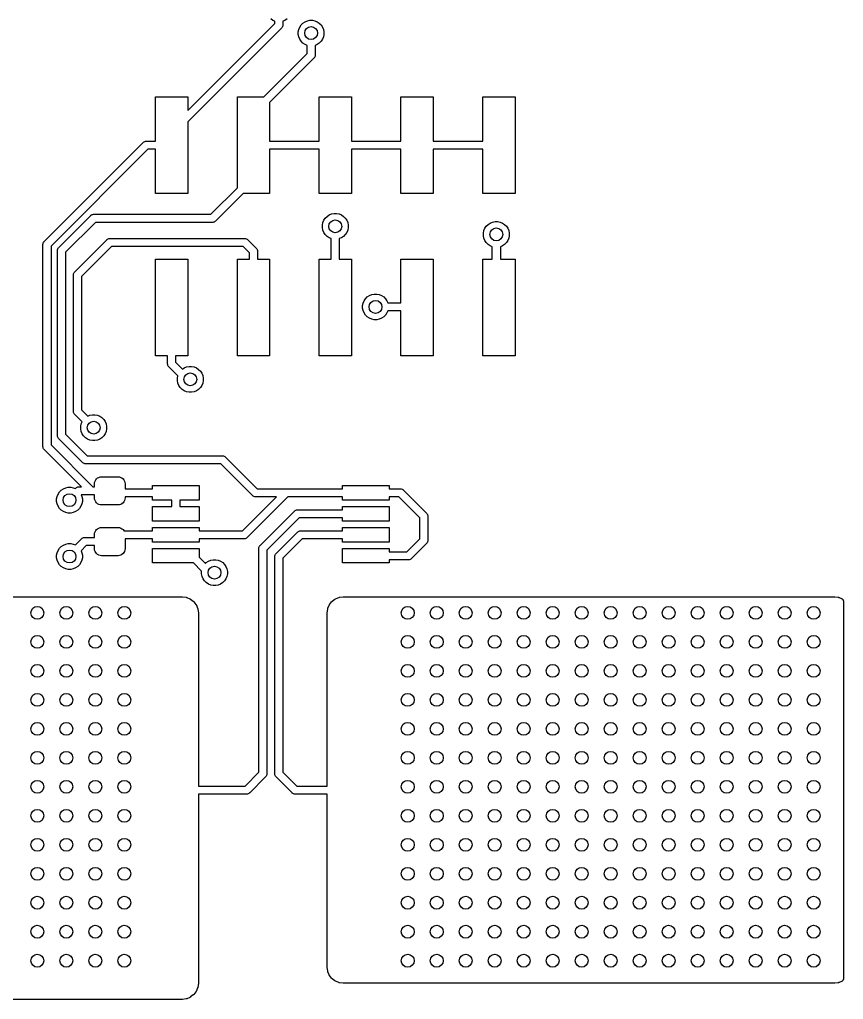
# Model space of a CAD drawing. Extents: x 57.2 to 140.8, y -181.8 to -103.2.
# Drawn here: x 115.2 to 140.78, y -154 to -123.58 of the extents above; entities that cross this region are included whole.
import ezdxf

# ---------------------------------------------------------------- set-up
doc = ezdxf.new("R2010")
doc.units = 0
doc.layers.add('BLACK', color=7, linetype='CONTINUOUS')

msp = doc.modelspace()

# ---------------------------------------------------------------- linework, layer by layer
at = {"layer": 'BLACK', "linetype": 'CONTINUOUS'}
for p, q in [((120.42, -126.403), (123.125, -123.698)), ((123.061, -123.604), (122.995, -123.561)), ((123.125, -123.631), (123.061, -123.604)), ((123.125, -123.698), (123.125, -123.631)), ((123.366, -123.798), (123.354, -123.82)), ((123.371, -123.781), (123.366, -123.798)), ((123.373, -123.775), (123.371, -123.781)), ((123.375, -123.756), (123.373, -123.775)), ((123.439, -123.604), (123.375, -123.631)), ((123.375, -123.631), (123.375, -123.744)), ((123.375, -123.744), (123.376, -123.75)), ((123.376, -123.75), (123.375, -123.756)), ((123.375, -123.756), (123.375, -123.756)), ((123.505, -123.561), (123.439, -123.604)), ((123.896, -123.811), (123.939, -123.745)), ((123.939, -123.745), (123.995, -123.689)), ((123.995, -123.689), (124.061, -123.646)), ((124.061, -123.646), (124.133, -123.615)), ((124.133, -123.615), (124.211, -123.6)), ((124.211, -123.6), (124.289, -123.6)), ((124.289, -123.6), (124.367, -123.615)), ((124.367, -123.615), (124.439, -123.646)), ((124.439, -123.646), (124.505, -123.689)), ((124.505, -123.689), (124.561, -123.745)), ((124.561, -123.745), (124.604, -123.811)), ((123.334, -123.843), (120.42, -126.757)), ((123.339, -123.839), (123.334, -123.843)), ((123.343, -123.834), (123.339, -123.839)), ((123.354, -123.82), (123.343, -123.834)), ((123.343, -123.834), (123.343, -123.834)), ((123.85, -123.961), (123.865, -123.883)), ((123.85, -124.039), (123.85, -123.961)), ((123.865, -124.117), (123.85, -124.039)), ((123.865, -123.883), (123.896, -123.811)), ((124.604, -123.811), (124.635, -123.883)), ((124.635, -123.883), (124.65, -123.961)), ((124.65, -124.039), (124.635, -124.117)), ((124.65, -123.961), (124.65, -124.039)), ((123.896, -124.189), (123.865, -124.117)), ((123.939, -124.255), (123.896, -124.189)), ((123.995, -124.311), (123.939, -124.255)), ((124.061, -124.354), (123.995, -124.311)), ((124.125, -124.381), (124.061, -124.354)), ((124.125, -124.638), (124.125, -124.381)), ((124.439, -124.354), (124.375, -124.381)), ((124.375, -124.381), (124.375, -124.684)), ((124.505, -124.311), (124.439, -124.354)), ((124.561, -124.255), (124.505, -124.311)), ((124.604, -124.189), (124.561, -124.255)), ((124.635, -124.117), (124.604, -124.189)), ((122.783, -125.98), (124.125, -124.638)), ((124.373, -124.715), (124.366, -124.738)), ((124.375, -124.696), (124.373, -124.715)), ((124.375, -124.684), (124.376, -124.69)), ((124.376, -124.69), (124.375, -124.696)), ((124.375, -124.696), (124.375, -124.696)), ((124.334, -124.783), (122.96, -126.157)), ((124.339, -124.779), (124.334, -124.783)), ((124.343, -124.774), (124.339, -124.779)), ((124.354, -124.76), (124.343, -124.774)), ((124.343, -124.774), (124.343, -124.774)), ((124.356, -124.756), (124.354, -124.76)), ((124.366, -124.738), (124.356, -124.756)), ((119.42, -127.355), (119.42, -125.98)), ((119.42, -125.98), (120.42, -125.98)), ((120.42, -125.98), (120.42, -126.403)), ((121.96, -128.803), (121.96, -125.98)), ((121.96, -125.98), (122.783, -125.98)), ((122.96, -126.157), (122.96, -127.355)), ((124.5, -127.355), (124.5, -125.98)), ((124.5, -125.98), (125.5, -125.98)), ((125.5, -125.98), (125.5, -127.355)), ((127.04, -127.355), (127.04, -125.98)), ((127.04, -125.98), (128.04, -125.98)), ((128.04, -125.98), (128.04, -127.355)), ((129.58, -127.355), (129.58, -125.98)), ((129.58, -125.98), (130.58, -125.98)), ((130.58, -125.98), (130.58, -128.98)), ((120.42, -126.757), (120.42, -128.98)), ((115.966, -130.471), (119.041, -127.396)), ((119.041, -127.396), (119.045, -127.391)), ((119.045, -127.391), (119.05, -127.387)), ((119.05, -127.387), (119.064, -127.376)), ((119.05, -127.387), (119.05, -127.387)), ((119.064, -127.376), (119.086, -127.364)), ((119.086, -127.364), (119.109, -127.357)), ((119.109, -127.357), (119.127, -127.355)), ((119.127, -127.355), (119.134, -127.354)), ((119.127, -127.355), (119.127, -127.355)), ((119.134, -127.354), (119.14, -127.355)), ((119.14, -127.355), (119.42, -127.355)), ((122.96, -127.355), (124.5, -127.355)), ((125.5, -127.355), (127.04, -127.355)), ((128.04, -127.355), (129.58, -127.355)), ((119.185, -127.605), (116.175, -130.615)), ((119.42, -127.605), (119.185, -127.605)), ((119.42, -128.98), (119.42, -127.605)), ((124.5, -127.605), (122.96, -127.605)), ((122.96, -127.605), (122.96, -128.98)), ((124.5, -128.98), (124.5, -127.605)), ((127.04, -127.605), (125.5, -127.605)), ((125.5, -127.605), (125.5, -128.98)), ((127.04, -128.98), (127.04, -127.605)), ((129.58, -127.605), (128.04, -127.605)), ((128.04, -127.605), (128.04, -128.98)), ((129.58, -128.98), (129.58, -127.605)), ((121.138, -129.625), (121.96, -128.803)), ((120.42, -128.98), (119.42, -128.98)), ((122.137, -128.98), (121.283, -129.834)), ((122.96, -128.98), (122.137, -128.98)), ((125.5, -128.98), (124.5, -128.98)), ((128.04, -128.98), (127.04, -128.98)), ((130.58, -128.98), (129.58, -128.98)), ((116.416, -130.657), (117.407, -129.666)), ((117.552, -129.875), (116.625, -130.802)), ((117.407, -129.666), (117.411, -129.661)), ((117.411, -129.661), (117.416, -129.657)), ((117.416, -129.657), (117.43, -129.646)), ((117.416, -129.657), (117.416, -129.657)), ((117.43, -129.646), (117.452, -129.634)), ((117.43, -129.646), (117.43, -129.646)), ((117.452, -129.634), (117.475, -129.627)), ((117.475, -129.627), (117.494, -129.625)), ((117.494, -129.625), (117.5, -129.624)), ((117.494, -129.625), (117.494, -129.625)), ((117.5, -129.624), (117.506, -129.625)), ((117.506, -129.625), (121.138, -129.625)), ((121.184, -129.875), (117.552, -129.875)), ((121.19, -129.876), (121.184, -129.875)), ((121.196, -129.875), (121.19, -129.876)), ((121.215, -129.873), (121.196, -129.875)), ((121.196, -129.875), (121.196, -129.875)), ((121.238, -129.866), (121.215, -129.873)), ((121.26, -129.854), (121.238, -129.866)), ((121.279, -129.839), (121.26, -129.854)), ((121.283, -129.834), (121.279, -129.839)), ((124.6, -129.961), (124.615, -129.883)), ((124.615, -129.883), (124.646, -129.811)), ((124.646, -129.811), (124.689, -129.745)), ((124.689, -129.745), (124.745, -129.689)), ((124.745, -129.689), (124.811, -129.646)), ((124.811, -129.646), (124.883, -129.615)), ((124.883, -129.615), (124.961, -129.6)), ((124.961, -129.6), (125.039, -129.6)), ((125.039, -129.6), (125.117, -129.615)), ((125.117, -129.615), (125.189, -129.646)), ((125.189, -129.646), (125.255, -129.689)), ((125.255, -129.689), (125.311, -129.745)), ((125.311, -129.745), (125.354, -129.811)), ((125.354, -129.811), (125.385, -129.883)), ((125.385, -129.883), (125.4, -129.961)), ((129.811, -129.896), (129.883, -129.865)), ((129.883, -129.865), (129.961, -129.85)), ((129.961, -129.85), (130.039, -129.85)), ((130.039, -129.85), (130.117, -129.865)), ((130.117, -129.865), (130.189, -129.896)), ((124.6, -130.039), (124.6, -129.961)), ((124.615, -130.117), (124.6, -130.039)), ((124.646, -130.189), (124.615, -130.117)), ((124.689, -130.255), (124.646, -130.189)), ((125.354, -130.189), (125.311, -130.255)), ((125.385, -130.117), (125.354, -130.189)), ((125.4, -130.039), (125.385, -130.117)), ((125.4, -129.961), (125.4, -130.039)), ((129.6, -130.211), (129.615, -130.133)), ((129.615, -130.133), (129.646, -130.061)), ((129.646, -130.061), (129.689, -129.995)), ((129.689, -129.995), (129.745, -129.939)), ((129.745, -129.939), (129.811, -129.896)), ((130.189, -129.896), (130.255, -129.939)), ((130.255, -129.939), (130.311, -129.995)), ((130.311, -129.995), (130.354, -130.061)), ((130.354, -130.061), (130.385, -130.133)), ((130.385, -130.133), (130.4, -130.211)), ((115.934, -130.516), (115.946, -130.494)), ((115.946, -130.494), (115.961, -130.475)), ((115.961, -130.475), (115.966, -130.471)), ((116.916, -131.407), (117.907, -130.416)), ((117.907, -130.416), (117.911, -130.411)), ((117.911, -130.411), (117.916, -130.407)), ((117.916, -130.407), (117.93, -130.396)), ((117.916, -130.407), (117.916, -130.407)), ((117.93, -130.396), (117.952, -130.384)), ((117.952, -130.384), (117.975, -130.377)), ((117.975, -130.377), (117.994, -130.375)), ((117.994, -130.375), (118, -130.374)), ((117.994, -130.375), (117.994, -130.375)), ((118, -130.374), (118.006, -130.375)), ((118.006, -130.375), (122.184, -130.375)), ((122.184, -130.375), (122.19, -130.374)), ((122.19, -130.374), (122.196, -130.375)), ((122.196, -130.375), (122.196, -130.375)), ((122.196, -130.375), (122.215, -130.377)), ((122.215, -130.377), (122.238, -130.384)), ((122.238, -130.384), (122.26, -130.396)), ((122.26, -130.396), (122.279, -130.411)), ((122.279, -130.411), (122.283, -130.416)), ((122.283, -130.416), (122.544, -130.677)), ((124.745, -130.311), (124.689, -130.255)), ((124.811, -130.354), (124.745, -130.311)), ((124.875, -130.381), (124.811, -130.354)), ((124.875, -131.02), (124.875, -130.381)), ((125.189, -130.354), (125.125, -130.381)), ((125.125, -130.381), (125.125, -131.02)), ((125.255, -130.311), (125.189, -130.354)), ((125.311, -130.255), (125.255, -130.311)), ((129.6, -130.289), (129.6, -130.211)), ((129.615, -130.367), (129.6, -130.289)), ((129.646, -130.439), (129.615, -130.367)), ((129.689, -130.505), (129.646, -130.439)), ((130.354, -130.439), (130.311, -130.505)), ((130.385, -130.367), (130.354, -130.439)), ((130.4, -130.289), (130.385, -130.367)), ((130.4, -130.211), (130.4, -130.289)), ((115.924, -130.564), (115.925, -130.557)), ((115.925, -130.57), (115.924, -130.564)), ((115.925, -130.557), (115.927, -130.539)), ((115.925, -130.557), (115.925, -130.557)), ((115.925, -136.831), (115.925, -130.57)), ((115.927, -130.539), (115.934, -130.516)), ((116.175, -130.615), (116.175, -136.786)), ((116.374, -130.75), (116.375, -130.744)), ((116.375, -130.756), (116.374, -130.75)), ((116.375, -130.744), (116.377, -130.725)), ((116.375, -130.744), (116.375, -130.744)), ((116.375, -136.494), (116.375, -130.756)), ((116.377, -130.725), (116.384, -130.702)), ((116.384, -130.702), (116.396, -130.68)), ((116.396, -130.68), (116.411, -130.661)), ((116.411, -130.661), (116.416, -130.657)), ((116.625, -130.802), (116.625, -136.448)), ((118.052, -130.625), (117.125, -131.552)), ((122.138, -130.625), (118.052, -130.625)), ((122.335, -130.822), (122.138, -130.625)), ((122.544, -130.677), (122.549, -130.681)), ((122.549, -130.681), (122.553, -130.686)), ((122.553, -130.686), (122.564, -130.7)), ((122.564, -130.7), (122.574, -130.717)), ((122.574, -130.717), (122.576, -130.722)), ((122.576, -130.722), (122.583, -130.745)), ((122.583, -130.745), (122.585, -130.764)), ((122.585, -130.764), (122.585, -130.764)), ((122.585, -130.764), (122.586, -130.77)), ((122.586, -130.77), (122.585, -130.776)), ((122.585, -130.776), (122.585, -131.02)), ((129.745, -130.561), (129.689, -130.505)), ((129.811, -130.604), (129.745, -130.561)), ((129.875, -130.631), (129.811, -130.604)), ((129.875, -131.02), (129.875, -130.631)), ((130.189, -130.604), (130.125, -130.631)), ((130.125, -130.631), (130.125, -131.02)), ((130.255, -130.561), (130.189, -130.604)), ((130.311, -130.505), (130.255, -130.561)), ((119.42, -134.02), (119.42, -131.02)), ((119.42, -131.02), (120.42, -131.02)), ((120.42, -131.02), (120.42, -134.02)), ((121.96, -134.02), (121.96, -131.02)), ((121.96, -131.02), (122.335, -131.02)), ((122.335, -131.02), (122.335, -130.822)), ((122.585, -131.02), (122.96, -131.02)), ((122.96, -131.02), (122.96, -134.02)), ((124.5, -134.02), (124.5, -131.02)), ((124.5, -131.02), (124.875, -131.02)), ((125.125, -131.02), (125.5, -131.02)), ((125.5, -131.02), (125.5, -134.02)), ((127.04, -132.375), (127.04, -131.02)), ((127.04, -131.02), (128.04, -131.02)), ((128.04, -131.02), (128.04, -134.02)), ((129.58, -134.02), (129.58, -131.02)), ((129.58, -131.02), (129.875, -131.02)), ((130.125, -131.02), (130.58, -131.02)), ((130.58, -131.02), (130.58, -134.02)), ((116.896, -131.43), (116.911, -131.411)), ((116.911, -131.411), (116.916, -131.407)), ((116.874, -131.5), (116.875, -131.494)), ((116.875, -131.506), (116.874, -131.5)), ((116.875, -131.494), (116.877, -131.475)), ((116.875, -131.494), (116.875, -131.494)), ((116.875, -135.744), (116.875, -131.506)), ((116.877, -131.475), (116.884, -131.452)), ((116.884, -131.452), (116.896, -131.43)), ((117.125, -131.552), (117.125, -135.698)), ((125.865, -132.383), (125.896, -132.311)), ((125.896, -132.311), (125.939, -132.245)), ((125.939, -132.245), (125.995, -132.189)), ((125.995, -132.189), (126.061, -132.146)), ((126.061, -132.146), (126.133, -132.115)), ((126.133, -132.115), (126.211, -132.1)), ((126.211, -132.1), (126.289, -132.1)), ((126.289, -132.1), (126.367, -132.115)), ((126.367, -132.115), (126.439, -132.146)), ((126.439, -132.146), (126.505, -132.189)), ((126.505, -132.189), (126.561, -132.245)), ((126.561, -132.245), (126.604, -132.311)), ((126.604, -132.311), (126.631, -132.375)), ((125.85, -132.461), (125.865, -132.383)), ((125.85, -132.539), (125.85, -132.461)), ((125.865, -132.617), (125.85, -132.539)), ((125.896, -132.689), (125.865, -132.617)), ((126.631, -132.625), (126.604, -132.689)), ((126.631, -132.375), (127.04, -132.375)), ((127.04, -132.625), (126.631, -132.625)), ((127.04, -134.02), (127.04, -132.625)), ((125.939, -132.755), (125.896, -132.689)), ((125.995, -132.811), (125.939, -132.755)), ((126.061, -132.854), (125.995, -132.811)), ((126.133, -132.885), (126.061, -132.854)), ((126.211, -132.9), (126.133, -132.885)), ((126.289, -132.9), (126.211, -132.9)), ((126.367, -132.885), (126.289, -132.9)), ((126.439, -132.854), (126.367, -132.885)), ((126.505, -132.811), (126.439, -132.854)), ((126.561, -132.755), (126.505, -132.811)), ((126.604, -132.689), (126.561, -132.755)), ((119.795, -134.02), (119.42, -134.02)), ((119.795, -134.264), (119.795, -134.02)), ((120.42, -134.02), (120.045, -134.02)), ((120.045, -134.02), (120.045, -134.218)), ((122.96, -134.02), (121.96, -134.02)), ((125.5, -134.02), (124.5, -134.02)), ((128.04, -134.02), (127.04, -134.02)), ((130.58, -134.02), (129.58, -134.02)), ((119.794, -134.27), (119.795, -134.264)), ((119.797, -134.295), (119.794, -134.27)), ((119.804, -134.318), (119.797, -134.295)), ((119.816, -134.34), (119.804, -134.318)), ((119.824, -134.35), (119.816, -134.34)), ((119.831, -134.359), (119.824, -134.35)), ((119.836, -134.363), (119.831, -134.359)), ((120.114, -134.641), (119.836, -134.363)), ((120.045, -134.218), (120.258, -134.431)), ((120.258, -134.431), (120.311, -134.396)), ((120.311, -134.396), (120.383, -134.365)), ((120.383, -134.365), (120.461, -134.35)), ((120.461, -134.35), (120.539, -134.35)), ((120.539, -134.35), (120.617, -134.365)), ((120.617, -134.365), (120.689, -134.396)), ((120.689, -134.396), (120.755, -134.439)), ((120.755, -134.439), (120.811, -134.495)), ((120.1, -134.711), (120.114, -134.641)), ((120.1, -134.789), (120.1, -134.711)), ((120.811, -134.495), (120.854, -134.561)), ((120.854, -134.561), (120.885, -134.633)), ((120.885, -134.633), (120.9, -134.711)), ((120.9, -134.711), (120.9, -134.789)), ((120.115, -134.867), (120.1, -134.789)), ((120.146, -134.939), (120.115, -134.867)), ((120.189, -135.005), (120.146, -134.939)), ((120.245, -135.061), (120.189, -135.005)), ((120.311, -135.104), (120.245, -135.061)), ((120.755, -135.061), (120.689, -135.104)), ((120.811, -135.005), (120.755, -135.061)), ((120.854, -134.939), (120.811, -135.005)), ((120.885, -134.867), (120.854, -134.939)), ((120.9, -134.789), (120.885, -134.867)), ((120.383, -135.135), (120.311, -135.104)), ((120.461, -135.15), (120.383, -135.135)), ((120.539, -135.15), (120.461, -135.15)), ((120.617, -135.135), (120.539, -135.15)), ((120.689, -135.104), (120.617, -135.135)), ((116.874, -135.75), (116.875, -135.744)), ((116.877, -135.775), (116.874, -135.75)), ((116.884, -135.798), (116.877, -135.775)), ((116.896, -135.82), (116.884, -135.798)), ((116.907, -135.834), (116.896, -135.82)), ((116.911, -135.839), (116.907, -135.834)), ((116.916, -135.843), (116.911, -135.839)), ((117.142, -136.069), (116.916, -135.843)), ((117.125, -135.698), (117.319, -135.892)), ((117.319, -135.892), (117.383, -135.865)), ((117.383, -135.865), (117.461, -135.85)), ((117.461, -135.85), (117.539, -135.85)), ((117.539, -135.85), (117.617, -135.865)), ((117.617, -135.865), (117.689, -135.896)), ((117.689, -135.896), (117.755, -135.939)), ((117.755, -135.939), (117.811, -135.995)), ((117.1, -136.211), (117.115, -136.133)), ((117.1, -136.289), (117.1, -136.211)), ((117.115, -136.133), (117.142, -136.069)), ((117.811, -135.995), (117.854, -136.061)), ((117.854, -136.061), (117.885, -136.133)), ((117.885, -136.133), (117.9, -136.211)), ((117.9, -136.211), (117.9, -136.289)), ((116.374, -136.5), (116.375, -136.494)), ((116.377, -136.525), (116.374, -136.5)), ((116.384, -136.548), (116.377, -136.525)), ((116.396, -136.57), (116.384, -136.548)), ((116.407, -136.584), (116.396, -136.57)), ((116.625, -136.448), (117.302, -137.125)), ((117.115, -136.367), (117.1, -136.289)), ((117.146, -136.439), (117.115, -136.367)), ((117.189, -136.505), (117.146, -136.439)), ((117.245, -136.561), (117.189, -136.505)), ((117.311, -136.604), (117.245, -136.561)), ((117.755, -136.561), (117.689, -136.604)), ((117.811, -136.505), (117.755, -136.561)), ((117.854, -136.439), (117.811, -136.505)), ((117.885, -136.367), (117.854, -136.439)), ((117.9, -136.289), (117.885, -136.367)), ((115.924, -136.837), (115.925, -136.831)), ((115.927, -136.862), (115.924, -136.837)), ((115.934, -136.886), (115.927, -136.862)), ((115.946, -136.907), (115.934, -136.886)), ((116.175, -136.786), (117.477, -138.088)), ((116.411, -136.589), (116.407, -136.584)), ((116.416, -136.593), (116.411, -136.589)), ((117.157, -137.334), (116.416, -136.593)), ((117.383, -136.635), (117.311, -136.604)), ((117.461, -136.65), (117.383, -136.635)), ((117.539, -136.65), (117.461, -136.65)), ((117.617, -136.635), (117.539, -136.65)), ((117.689, -136.604), (117.617, -136.635)), ((115.957, -136.922), (115.946, -136.907)), ((115.961, -136.926), (115.957, -136.922)), ((115.966, -136.93), (115.961, -136.926)), ((117.123, -138.088), (115.966, -136.93)), ((117.302, -137.125), (121.494, -137.125)), ((121.494, -137.125), (121.5, -137.124)), ((121.5, -137.124), (121.506, -137.125)), ((121.506, -137.125), (121.506, -137.125)), ((121.506, -137.125), (121.525, -137.127)), ((121.525, -137.127), (121.548, -137.134)), ((121.548, -137.134), (121.57, -137.146)), ((121.57, -137.146), (121.589, -137.161)), ((121.589, -137.161), (121.593, -137.166)), ((121.593, -137.166), (122.577, -138.15)), ((117.161, -137.339), (117.157, -137.334)), ((117.166, -137.343), (117.161, -137.339)), ((117.18, -137.354), (117.166, -137.343)), ((117.166, -137.343), (117.166, -137.343)), ((117.202, -137.366), (117.18, -137.354)), ((117.225, -137.373), (117.202, -137.366)), ((117.244, -137.375), (117.225, -137.373)), ((117.25, -137.376), (117.244, -137.375)), ((117.244, -137.375), (117.244, -137.375)), ((117.256, -137.375), (117.25, -137.376)), ((121.448, -137.375), (117.256, -137.375)), ((122.432, -138.359), (121.448, -137.375)), ((117.622, -137.812), (117.66, -137.792)), ((117.66, -137.792), (117.701, -137.779)), ((117.701, -137.779), (117.744, -137.775)), ((117.744, -137.775), (118.256, -137.775)), ((118.256, -137.775), (118.299, -137.779)), ((118.299, -137.779), (118.34, -137.792)), ((118.34, -137.792), (118.378, -137.812)), ((116.633, -138.115), (116.711, -138.1)), ((116.711, -138.1), (116.789, -138.1)), ((116.789, -138.1), (116.867, -138.115)), ((116.968, -138.108), (116.989, -138.096)), ((116.989, -138.096), (117.013, -138.089)), ((117.013, -138.089), (117.031, -138.088)), ((117.031, -138.088), (117.037, -138.087)), ((117.031, -138.088), (117.031, -138.088)), ((117.037, -138.087), (117.044, -138.088)), ((117.044, -138.088), (117.123, -138.088)), ((117.477, -138.088), (117.525, -138.088)), ((117.525, -137.994), (117.529, -137.951)), ((117.525, -138.088), (117.525, -137.994)), ((117.529, -137.951), (117.542, -137.91)), ((117.542, -137.91), (117.562, -137.872)), ((117.562, -137.872), (117.589, -137.839)), ((117.589, -137.839), (117.622, -137.812)), ((118.378, -137.812), (118.411, -137.839)), ((118.411, -137.839), (118.438, -137.872)), ((118.438, -137.872), (118.458, -137.91)), ((118.458, -137.91), (118.471, -137.951)), ((118.471, -137.951), (118.475, -137.994)), ((118.475, -137.994), (118.475, -138.15)), ((119.325, -138.15), (119.325, -138.05)), ((119.325, -138.05), (120.775, -138.05)), ((120.775, -138.05), (120.775, -138.5)), ((125.225, -138.15), (125.225, -138.05)), ((125.225, -138.05), (126.675, -138.05)), ((126.675, -138.05), (126.675, -138.15)), ((116.35, -138.461), (116.365, -138.383)), ((116.365, -138.383), (116.396, -138.311)), ((116.396, -138.311), (116.439, -138.245)), ((116.439, -138.245), (116.495, -138.189)), ((116.495, -138.189), (116.561, -138.146)), ((116.561, -138.146), (116.633, -138.115)), ((116.867, -138.115), (116.931, -138.142)), ((116.931, -138.142), (116.945, -138.128)), ((116.945, -138.128), (116.949, -138.124)), ((116.949, -138.124), (116.953, -138.12)), ((116.953, -138.12), (116.968, -138.108)), ((116.953, -138.12), (116.953, -138.12)), ((116.968, -138.108), (116.968, -138.108)), ((116.968, -138.108), (116.968, -138.108)), ((117.419, -138.338), (117.116, -138.338)), ((117.116, -138.338), (117.135, -138.383)), ((117.135, -138.383), (117.15, -138.461)), ((117.425, -138.338), (117.419, -138.338)), ((117.431, -138.338), (117.425, -138.338)), ((117.525, -138.338), (117.431, -138.338)), ((117.525, -138.431), (117.525, -138.338)), ((118.475, -138.15), (119.325, -138.15)), ((119.325, -138.4), (118.475, -138.4)), ((118.475, -138.4), (118.475, -138.431)), ((119.325, -138.5), (119.325, -138.4)), ((122.123, -139.45), (123.173, -138.4)), ((123.527, -138.4), (122.268, -139.659)), ((122.436, -138.364), (122.432, -138.359)), ((122.441, -138.368), (122.436, -138.364)), ((122.455, -138.379), (122.441, -138.368)), ((122.469, -138.387), (122.455, -138.379)), ((122.477, -138.391), (122.469, -138.387)), ((122.5, -138.398), (122.477, -138.391)), ((122.519, -138.4), (122.5, -138.398)), ((122.525, -138.401), (122.519, -138.4)), ((122.519, -138.4), (122.519, -138.4)), ((122.531, -138.4), (122.525, -138.401)), ((123.173, -138.4), (122.531, -138.4)), ((122.577, -138.15), (123.469, -138.15)), ((123.469, -138.15), (123.475, -138.149)), ((123.475, -138.149), (123.481, -138.15)), ((123.481, -138.15), (125.225, -138.15)), ((125.225, -138.4), (123.527, -138.4)), ((125.225, -138.5), (125.225, -138.4)), ((126.675, -138.15), (127.019, -138.15)), ((126.973, -138.4), (126.675, -138.4)), ((126.675, -138.4), (126.675, -138.5)), ((127.625, -139.052), (126.973, -138.4)), ((127.019, -138.15), (127.025, -138.149)), ((127.025, -138.149), (127.031, -138.15)), ((127.031, -138.15), (127.031, -138.15)), ((127.031, -138.15), (127.05, -138.152)), ((127.05, -138.152), (127.073, -138.159)), ((127.073, -138.159), (127.095, -138.171)), ((127.095, -138.171), (127.114, -138.186)), ((127.114, -138.186), (127.118, -138.191)), ((127.118, -138.191), (127.834, -138.907)), ((116.35, -138.539), (116.35, -138.461)), ((116.365, -138.617), (116.35, -138.539)), ((116.396, -138.689), (116.365, -138.617)), ((116.439, -138.755), (116.396, -138.689)), ((117.104, -138.689), (117.061, -138.755)), ((117.135, -138.617), (117.104, -138.689)), ((117.15, -138.539), (117.135, -138.617)), ((117.15, -138.461), (117.15, -138.539)), ((117.529, -138.474), (117.525, -138.431)), ((117.542, -138.515), (117.529, -138.474)), ((117.562, -138.553), (117.542, -138.515)), ((117.589, -138.586), (117.562, -138.553)), ((117.622, -138.613), (117.589, -138.586)), ((117.66, -138.633), (117.622, -138.613)), ((117.701, -138.646), (117.66, -138.633)), ((117.744, -138.65), (117.701, -138.646)), ((118.256, -138.65), (117.744, -138.65)), ((118.299, -138.646), (118.256, -138.65)), ((118.34, -138.633), (118.299, -138.646)), ((118.378, -138.613), (118.34, -138.633)), ((118.411, -138.586), (118.378, -138.613)), ((118.438, -138.553), (118.411, -138.586)), ((118.458, -138.515), (118.438, -138.553)), ((118.471, -138.474), (118.458, -138.515)), ((118.475, -138.431), (118.471, -138.474)), ((119.925, -138.5), (119.325, -138.5)), ((119.325, -139.15), (119.325, -138.7)), ((119.325, -138.7), (119.925, -138.7)), ((119.925, -138.7), (119.925, -138.5)), ((120.775, -138.5), (120.175, -138.5)), ((120.175, -138.5), (120.175, -138.7)), ((120.175, -138.7), (120.775, -138.7)), ((120.775, -138.7), (120.775, -139.15)), ((126.675, -138.5), (125.225, -138.5)), ((125.225, -138.8), (125.225, -138.7)), ((125.225, -138.7), (126.675, -138.7)), ((126.675, -138.7), (126.675, -139.15)), ((116.495, -138.811), (116.439, -138.755)), ((116.561, -138.854), (116.495, -138.811)), ((116.633, -138.885), (116.561, -138.854)), ((116.711, -138.9), (116.633, -138.885)), ((116.789, -138.9), (116.711, -138.9)), ((116.867, -138.885), (116.789, -138.9)), ((116.939, -138.854), (116.867, -138.885)), ((117.005, -138.811), (116.939, -138.854)), ((117.061, -138.755), (117.005, -138.811)), ((122.666, -139.907), (123.732, -138.841)), ((123.732, -138.841), (123.736, -138.836)), ((123.736, -138.836), (123.741, -138.832)), ((123.741, -138.832), (123.755, -138.821)), ((123.741, -138.832), (123.741, -138.832)), ((123.755, -138.821), (123.777, -138.809)), ((123.777, -138.809), (123.8, -138.802)), ((123.8, -138.802), (123.819, -138.8)), ((123.819, -138.8), (123.825, -138.799)), ((123.819, -138.8), (123.819, -138.8)), ((123.825, -138.799), (123.831, -138.8)), ((123.831, -138.8), (125.225, -138.8)), ((127.834, -138.907), (127.839, -138.911)), ((127.839, -138.911), (127.843, -138.916)), ((127.843, -138.916), (127.854, -138.93)), ((127.854, -138.93), (127.865, -138.95)), ((127.865, -138.95), (127.866, -138.952)), ((127.866, -138.952), (127.873, -138.975)), ((127.873, -138.975), (127.875, -138.994)), ((127.875, -138.994), (127.875, -138.994)), ((127.875, -138.994), (127.876, -139)), ((127.876, -139), (127.875, -139.006)), ((127.875, -139.006), (127.875, -139.744)), ((120.775, -139.15), (119.325, -139.15)), ((123.877, -139.05), (122.875, -140.052)), ((125.225, -139.05), (123.877, -139.05)), ((125.225, -139.15), (125.225, -139.05)), ((126.675, -139.15), (125.225, -139.15)), ((127.625, -139.698), (127.625, -139.052)), ((117.525, -139.569), (117.529, -139.526)), ((117.525, -139.662), (117.525, -139.569)), ((117.529, -139.526), (117.542, -139.485)), ((117.542, -139.485), (117.562, -139.447)), ((117.562, -139.447), (117.589, -139.414)), ((117.589, -139.414), (117.622, -139.387)), ((117.622, -139.387), (117.66, -139.367)), ((117.66, -139.367), (117.701, -139.354)), ((117.701, -139.354), (117.744, -139.35)), ((117.744, -139.35), (118.256, -139.35)), ((118.256, -139.35), (118.299, -139.354)), ((118.299, -139.354), (118.34, -139.367)), ((118.34, -139.367), (118.378, -139.387)), ((118.378, -139.387), (118.411, -139.414)), ((118.411, -139.414), (118.438, -139.447)), ((118.438, -139.447), (118.44, -139.45)), ((118.44, -139.45), (119.325, -139.45)), ((119.325, -139.45), (119.325, -139.35)), ((119.325, -139.35), (120.775, -139.35)), ((120.775, -139.35), (120.775, -139.45)), ((120.775, -139.45), (122.123, -139.45)), ((123.166, -140.157), (123.832, -139.491)), ((123.832, -139.491), (123.836, -139.486)), ((123.836, -139.486), (123.841, -139.482)), ((123.841, -139.482), (123.855, -139.471)), ((123.841, -139.482), (123.841, -139.482)), ((123.855, -139.471), (123.877, -139.459)), ((123.877, -139.459), (123.9, -139.452)), ((123.9, -139.452), (123.919, -139.45)), ((123.919, -139.45), (123.925, -139.449)), ((123.919, -139.45), (123.919, -139.45)), ((123.925, -139.449), (123.931, -139.45)), ((123.931, -139.45), (125.225, -139.45)), ((125.225, -139.45), (125.225, -139.35)), ((125.225, -139.35), (126.675, -139.35)), ((126.675, -139.35), (126.675, -139.8)), ((116.495, -139.939), (116.561, -139.896)), ((116.561, -139.896), (116.633, -139.865)), ((116.633, -139.865), (116.711, -139.85)), ((116.711, -139.85), (116.789, -139.85)), ((116.789, -139.85), (116.867, -139.865)), ((116.867, -139.865), (116.931, -139.892)), ((116.931, -139.892), (117.12, -139.703)), ((117.264, -139.912), (117.108, -140.069)), ((117.12, -139.703), (117.124, -139.699)), ((117.124, -139.699), (117.133, -139.691)), ((117.133, -139.691), (117.143, -139.683)), ((117.143, -139.683), (117.164, -139.671)), ((117.164, -139.671), (117.188, -139.664)), ((117.188, -139.664), (117.206, -139.662)), ((117.206, -139.662), (117.206, -139.662)), ((117.206, -139.662), (117.212, -139.662)), ((117.212, -139.662), (117.219, -139.662)), ((117.219, -139.662), (117.525, -139.662)), ((117.525, -139.912), (117.264, -139.912)), ((117.525, -140.006), (117.525, -139.912)), ((119.325, -139.7), (118.475, -139.7)), ((118.475, -139.7), (118.475, -140.006)), ((119.325, -139.8), (119.325, -139.7)), ((120.775, -139.8), (119.325, -139.8)), ((122.169, -139.7), (120.775, -139.7)), ((120.775, -139.7), (120.775, -139.8)), ((122.175, -139.701), (122.169, -139.7)), ((122.181, -139.7), (122.175, -139.701)), ((122.2, -139.698), (122.181, -139.7)), ((122.181, -139.7), (122.181, -139.7)), ((122.223, -139.691), (122.2, -139.698)), ((122.245, -139.679), (122.223, -139.691)), ((122.264, -139.664), (122.245, -139.679)), ((122.268, -139.659), (122.264, -139.664)), ((122.646, -139.93), (122.657, -139.916)), ((122.657, -139.916), (122.661, -139.911)), ((122.657, -139.916), (122.657, -139.916)), ((122.661, -139.911), (122.666, -139.907)), ((123.977, -139.7), (123.375, -140.302)), ((125.225, -139.7), (123.977, -139.7)), ((125.225, -139.8), (125.225, -139.7)), ((126.675, -139.8), (125.225, -139.8)), ((127.223, -140.1), (127.625, -139.698)), ((127.834, -139.843), (127.368, -140.309)), ((127.839, -139.839), (127.834, -139.843)), ((127.843, -139.834), (127.839, -139.839)), ((127.854, -139.82), (127.843, -139.834)), ((127.843, -139.834), (127.843, -139.834)), ((127.866, -139.798), (127.854, -139.82)), ((127.854, -139.82), (127.854, -139.82)), ((127.873, -139.775), (127.866, -139.798)), ((127.875, -139.756), (127.873, -139.775)), ((127.875, -139.744), (127.876, -139.75)), ((127.876, -139.75), (127.875, -139.756)), ((127.875, -139.756), (127.875, -139.756)), ((116.35, -140.211), (116.365, -140.133)), ((116.35, -140.289), (116.35, -140.211)), ((116.365, -140.133), (116.396, -140.061)), ((116.396, -140.061), (116.439, -139.995)), ((116.439, -139.995), (116.495, -139.939)), ((117.108, -140.069), (117.135, -140.133)), ((117.135, -140.133), (117.15, -140.211)), ((117.15, -140.211), (117.15, -140.289)), ((117.529, -140.049), (117.525, -140.006)), ((117.542, -140.09), (117.529, -140.049)), ((117.562, -140.128), (117.542, -140.09)), ((117.589, -140.161), (117.562, -140.128)), ((117.622, -140.188), (117.589, -140.161)), ((117.66, -140.208), (117.622, -140.188)), ((117.701, -140.221), (117.66, -140.208)), ((117.744, -140.225), (117.701, -140.221)), ((118.256, -140.225), (117.744, -140.225)), ((118.299, -140.221), (118.256, -140.225)), ((118.34, -140.208), (118.299, -140.221)), ((118.378, -140.188), (118.34, -140.208)), ((118.411, -140.161), (118.378, -140.188)), ((118.438, -140.128), (118.411, -140.161)), ((118.458, -140.09), (118.438, -140.128)), ((118.471, -140.049), (118.458, -140.09)), ((118.475, -140.006), (118.471, -140.049)), ((119.325, -140.45), (119.325, -140)), ((119.325, -140), (120.775, -140)), ((120.775, -140), (120.775, -140.273)), ((122.624, -140), (122.627, -139.975)), ((122.625, -140.006), (122.624, -140)), ((122.625, -146.948), (122.625, -140.006)), ((122.627, -139.975), (122.634, -139.952)), ((122.634, -139.952), (122.646, -139.93)), ((122.875, -140.052), (122.875, -146.994)), ((123.124, -140.25), (123.127, -140.225)), ((123.127, -140.225), (123.134, -140.202)), ((123.134, -140.202), (123.146, -140.18)), ((123.146, -140.18), (123.157, -140.166)), ((123.157, -140.166), (123.161, -140.161)), ((123.157, -140.166), (123.157, -140.166)), ((123.161, -140.161), (123.166, -140.157)), ((125.225, -140.45), (125.225, -140)), ((125.225, -140), (126.675, -140)), ((126.675, -140), (126.675, -140.1)), ((126.675, -140.1), (127.223, -140.1)), ((116.365, -140.367), (116.35, -140.289)), ((116.396, -140.439), (116.365, -140.367)), ((116.439, -140.505), (116.396, -140.439)), ((116.495, -140.561), (116.439, -140.505)), ((117.061, -140.505), (117.005, -140.561)), ((117.104, -140.439), (117.061, -140.505)), ((117.135, -140.367), (117.104, -140.439)), ((117.15, -140.289), (117.135, -140.367)), ((120.598, -140.45), (119.325, -140.45)), ((120.851, -140.703), (120.598, -140.45)), ((120.775, -140.273), (120.968, -140.466)), ((120.968, -140.466), (120.995, -140.439)), ((120.995, -140.439), (121.061, -140.396)), ((121.061, -140.396), (121.133, -140.365)), ((121.133, -140.365), (121.211, -140.35)), ((121.211, -140.35), (121.289, -140.35)), ((121.289, -140.35), (121.367, -140.365)), ((121.367, -140.365), (121.439, -140.396)), ((121.439, -140.396), (121.505, -140.439)), ((121.505, -140.439), (121.561, -140.495)), ((121.561, -140.495), (121.604, -140.561)), ((123.125, -140.256), (123.124, -140.25)), ((123.125, -146.994), (123.125, -140.256)), ((123.375, -140.302), (123.375, -146.948)), ((126.675, -140.45), (125.225, -140.45)), ((127.269, -140.35), (126.675, -140.35)), ((126.675, -140.35), (126.675, -140.45)), ((127.275, -140.351), (127.269, -140.35)), ((127.281, -140.35), (127.275, -140.351)), ((127.3, -140.348), (127.281, -140.35)), ((127.281, -140.35), (127.281, -140.35)), ((127.323, -140.341), (127.3, -140.348)), ((127.345, -140.329), (127.323, -140.341)), ((127.364, -140.314), (127.345, -140.329)), ((127.368, -140.309), (127.364, -140.314)), ((116.561, -140.604), (116.495, -140.561)), ((116.633, -140.635), (116.561, -140.604)), ((116.711, -140.65), (116.633, -140.635)), ((116.789, -140.65), (116.711, -140.65)), ((116.867, -140.635), (116.789, -140.65)), ((116.939, -140.604), (116.867, -140.635)), ((117.005, -140.561), (116.939, -140.604)), ((120.85, -140.711), (120.851, -140.703)), ((120.85, -140.789), (120.85, -140.711)), ((120.865, -140.867), (120.85, -140.789)), ((121.604, -140.561), (121.635, -140.633)), ((121.635, -140.633), (121.65, -140.711)), ((121.65, -140.789), (121.635, -140.867)), ((121.65, -140.711), (121.65, -140.789)), ((120.896, -140.939), (120.865, -140.867)), ((120.939, -141.005), (120.896, -140.939)), ((120.995, -141.061), (120.939, -141.005)), ((121.061, -141.104), (120.995, -141.061)), ((121.133, -141.135), (121.061, -141.104)), ((121.211, -141.15), (121.133, -141.135)), ((121.367, -141.135), (121.289, -141.15)), ((121.439, -141.104), (121.367, -141.135)), ((121.505, -141.061), (121.439, -141.104)), ((121.561, -141.005), (121.505, -141.061)), ((121.604, -140.939), (121.561, -141.005)), ((121.635, -140.867), (121.604, -140.939)), ((121.289, -141.15), (121.211, -141.15)), ((111.495, -141.5), (120.243, -141.5)), ((120.243, -141.5), (120.245, -141.5)), ((120.245, -141.5), (120.251, -141.501)), ((120.251, -141.501), (120.256, -141.501)), ((120.256, -141.501), (120.366, -141.515)), ((120.366, -141.515), (120.368, -141.516)), ((120.368, -141.516), (120.37, -141.516)), ((120.37, -141.516), (120.373, -141.516)), ((120.373, -141.516), (120.38, -141.518)), ((120.38, -141.518), (120.387, -141.52)), ((120.387, -141.52), (120.389, -141.521)), ((120.389, -141.521), (120.392, -141.522)), ((120.392, -141.522), (120.488, -141.562)), ((120.488, -141.562), (120.489, -141.562)), ((120.489, -141.562), (120.491, -141.564)), ((120.491, -141.564), (120.494, -141.565)), ((120.494, -141.565), (120.5, -141.568)), ((120.5, -141.568), (120.506, -141.572)), ((120.506, -141.572), (120.508, -141.574)), ((120.508, -141.574), (120.51, -141.575)), ((120.51, -141.575), (120.593, -141.638)), ((120.593, -141.638), (120.594, -141.639)), ((120.594, -141.639), (120.596, -141.641)), ((120.596, -141.641), (120.598, -141.643)), ((120.598, -141.643), (120.603, -141.648)), ((120.603, -141.648), (120.608, -141.653)), ((120.608, -141.653), (120.61, -141.655)), ((120.61, -141.655), (120.612, -141.657)), ((120.612, -141.657), (120.675, -141.74)), ((120.675, -141.74), (120.676, -141.741)), ((120.676, -141.741), (120.677, -141.743)), ((120.677, -141.743), (120.679, -141.745)), ((120.679, -141.745), (120.682, -141.751)), ((120.682, -141.751), (120.686, -141.757)), ((124.815, -141.756), (124.818, -141.75)), ((124.818, -141.75), (124.822, -141.744)), ((124.822, -141.744), (124.824, -141.742)), ((124.824, -141.742), (124.825, -141.74)), ((124.825, -141.74), (124.888, -141.657)), ((124.888, -141.657), (124.889, -141.656)), ((124.889, -141.656), (124.891, -141.654)), ((124.891, -141.654), (124.893, -141.652)), ((124.893, -141.652), (124.898, -141.647)), ((124.898, -141.647), (124.903, -141.642)), ((124.903, -141.642), (124.905, -141.64)), ((124.905, -141.64), (124.907, -141.638)), ((124.907, -141.638), (124.99, -141.575)), ((124.99, -141.575), (124.991, -141.574)), ((124.991, -141.574), (124.993, -141.573)), ((124.993, -141.573), (124.995, -141.571)), ((124.995, -141.571), (125.001, -141.568)), ((125.001, -141.568), (125.007, -141.564)), ((125.007, -141.564), (125.01, -141.563)), ((125.01, -141.563), (125.012, -141.562)), ((125.012, -141.562), (125.108, -141.522)), ((125.108, -141.522), (125.11, -141.522)), ((125.11, -141.522), (125.112, -141.521)), ((125.112, -141.521), (125.115, -141.52)), ((125.115, -141.52), (125.122, -141.518)), ((125.122, -141.518), (125.128, -141.516)), ((125.128, -141.516), (125.131, -141.516)), ((125.131, -141.516), (125.134, -141.515)), ((125.134, -141.515), (125.244, -141.501)), ((125.244, -141.501), (125.245, -141.501)), ((125.245, -141.501), (125.251, -141.501)), ((125.251, -141.501), (125.257, -141.5)), ((125.257, -141.5), (140.493, -141.5)), ((140.493, -141.5), (140.495, -141.5)), ((140.495, -141.5), (140.501, -141.501)), ((140.501, -141.501), (140.506, -141.501)), ((140.506, -141.501), (140.616, -141.515)), ((140.616, -141.515), (140.618, -141.516)), ((140.618, -141.516), (140.62, -141.516)), ((140.62, -141.516), (140.623, -141.516)), ((140.623, -141.516), (140.63, -141.518)), ((140.63, -141.518), (140.637, -141.52)), ((140.637, -141.52), (140.639, -141.521)), ((140.639, -141.521), (140.642, -141.522)), ((140.642, -141.522), (140.713, -141.552)), ((140.713, -141.552), (140.714, -141.552)), ((140.714, -141.552), (140.714, -141.552)), ((140.714, -141.552), (140.714, -141.552)), ((140.714, -141.552), (140.715, -141.552)), ((140.715, -141.552), (140.723, -141.557)), ((140.723, -141.557), (140.731, -141.561)), ((140.731, -141.561), (140.731, -141.562)), ((140.731, -141.562), (140.732, -141.562)), ((140.732, -141.562), (140.739, -141.568)), ((140.739, -141.568), (140.746, -141.574)), ((140.746, -141.574), (140.746, -141.574)), ((140.746, -141.574), (140.747, -141.574)), ((140.747, -141.574), (140.752, -141.582)), ((140.752, -141.582), (140.758, -141.589)), ((140.758, -141.589), (140.758, -141.589)), ((140.758, -141.589), (140.759, -141.59)), ((140.759, -141.59), (140.763, -141.598)), ((140.763, -141.598), (140.767, -141.606)), ((140.767, -141.606), (140.768, -141.606)), ((140.768, -141.606), (140.768, -141.607)), ((140.768, -141.607), (140.77, -141.616)), ((140.77, -141.616), (140.773, -141.625)), ((140.773, -141.625), (140.773, -141.625)), ((140.773, -141.625), (140.773, -141.626)), ((140.773, -141.626), (140.774, -141.635)), ((140.774, -141.635), (140.775, -141.644)), ((140.775, -141.644), (140.775, -152.016)), ((120.686, -141.757), (120.687, -141.76)), ((120.687, -141.76), (120.688, -141.762)), ((120.688, -141.762), (120.728, -141.858)), ((120.728, -141.858), (120.728, -141.86)), ((120.728, -141.86), (120.729, -141.862)), ((120.729, -141.862), (120.73, -141.865)), ((120.73, -141.865), (120.732, -141.872)), ((120.732, -141.872), (120.734, -141.878)), ((120.734, -141.878), (120.734, -141.881)), ((120.734, -141.881), (120.735, -141.884)), ((120.735, -141.884), (120.749, -141.994)), ((120.749, -141.994), (120.749, -141.995)), ((120.749, -141.995), (120.749, -142.001)), ((120.749, -142.001), (120.75, -142.007)), ((120.75, -142.007), (120.75, -147.375)), ((124.75, -142.005), (124.751, -141.999)), ((124.75, -142.007), (124.75, -142.005)), ((124.75, -147.375), (124.75, -142.007)), ((124.751, -141.994), (124.765, -141.884)), ((124.751, -141.999), (124.751, -141.994)), ((124.765, -141.884), (124.766, -141.882)), ((124.766, -141.877), (124.768, -141.87)), ((124.766, -141.88), (124.766, -141.877)), ((124.766, -141.882), (124.766, -141.88)), ((124.768, -141.87), (124.77, -141.863)), ((124.77, -141.863), (124.771, -141.861)), ((124.771, -141.861), (124.772, -141.858)), ((124.772, -141.858), (124.812, -141.762)), ((124.812, -141.761), (124.814, -141.759)), ((124.812, -141.762), (124.812, -141.761)), ((124.814, -141.759), (124.815, -141.756)), ((122.198, -147.375), (122.625, -146.948)), ((122.834, -147.093), (122.343, -147.584)), ((122.839, -147.089), (122.834, -147.093)), ((122.845, -147.082), (122.839, -147.089)), ((122.854, -147.07), (122.845, -147.082)), ((122.866, -147.048), (122.854, -147.07)), ((122.873, -147.025), (122.866, -147.048)), ((122.866, -147.048), (122.866, -147.048)), ((122.875, -147.006), (122.873, -147.025)), ((122.875, -146.994), (122.876, -147)), ((122.876, -147), (122.875, -147.006)), ((122.875, -147.006), (122.875, -147.006)), ((123.124, -147), (123.125, -146.994)), ((123.125, -147.006), (123.124, -147)), ((123.127, -147.025), (123.125, -147.006)), ((123.125, -147.006), (123.125, -147.006)), ((123.134, -147.048), (123.127, -147.025)), ((123.146, -147.07), (123.134, -147.048)), ((123.161, -147.089), (123.146, -147.07)), ((123.166, -147.093), (123.161, -147.089)), ((123.657, -147.584), (123.166, -147.093)), ((123.375, -146.948), (123.802, -147.375)), ((120.75, -147.375), (122.198, -147.375)), ((123.802, -147.375), (124.75, -147.375)), ((122.244, -147.625), (120.75, -147.625)), ((120.75, -147.625), (120.75, -153.493)), ((122.25, -147.626), (122.244, -147.625)), ((122.256, -147.625), (122.25, -147.626)), ((122.275, -147.623), (122.256, -147.625)), ((122.256, -147.625), (122.256, -147.625)), ((122.298, -147.616), (122.275, -147.623)), ((122.32, -147.604), (122.298, -147.616)), ((122.339, -147.589), (122.32, -147.604)), ((122.343, -147.584), (122.339, -147.589)), ((123.661, -147.589), (123.657, -147.584)), ((123.666, -147.593), (123.661, -147.589)), ((123.68, -147.604), (123.666, -147.593)), ((123.702, -147.616), (123.68, -147.604)), ((123.725, -147.623), (123.702, -147.616)), ((123.744, -147.625), (123.725, -147.623)), ((123.75, -147.626), (123.744, -147.625)), ((123.744, -147.625), (123.744, -147.625)), ((123.756, -147.625), (123.75, -147.626)), ((124.75, -147.625), (123.756, -147.625)), ((124.75, -152.993), (124.75, -147.625)), ((140.775, -152.016), (140.775, -152.016)), ((140.775, -152.016), (140.775, -153.356)), ((124.751, -152.999), (124.75, -152.993)), ((124.751, -153.005), (124.751, -152.999)), ((124.751, -153.006), (124.751, -153.005)), ((124.765, -153.116), (124.751, -153.006)), ((124.766, -153.119), (124.765, -153.116)), ((124.766, -153.122), (124.766, -153.119)), ((124.768, -153.128), (124.766, -153.122)), ((124.77, -153.135), (124.768, -153.128)), ((124.771, -153.138), (124.77, -153.135)), ((124.772, -153.14), (124.771, -153.138)), ((124.772, -153.142), (124.772, -153.14)), ((124.812, -153.238), (124.772, -153.142)), ((124.813, -153.24), (124.812, -153.238)), ((124.814, -153.243), (124.813, -153.24)), ((124.818, -153.249), (124.814, -153.243)), ((124.821, -153.255), (124.818, -153.249)), ((124.823, -153.257), (124.821, -153.255)), ((124.824, -153.259), (124.823, -153.257)), ((124.825, -153.26), (124.824, -153.259)), ((124.888, -153.343), (124.825, -153.26)), ((120.735, -153.616), (120.734, -153.618)), ((120.734, -153.618), (120.734, -153.62)), ((120.749, -153.506), (120.735, -153.616)), ((120.75, -153.495), (120.749, -153.501)), ((120.749, -153.501), (120.749, -153.506)), ((120.75, -153.493), (120.75, -153.495)), ((124.89, -153.345), (124.888, -153.343)), ((124.892, -153.347), (124.89, -153.345)), ((124.897, -153.352), (124.892, -153.347)), ((124.902, -153.357), (124.897, -153.352)), ((124.904, -153.359), (124.902, -153.357)), ((124.906, -153.361), (124.904, -153.359)), ((124.907, -153.362), (124.906, -153.361)), ((124.99, -153.425), (124.907, -153.362)), ((124.992, -153.426), (124.99, -153.425)), ((124.994, -153.428), (124.992, -153.426)), ((125, -153.432), (124.994, -153.428)), ((125.006, -153.435), (125, -153.432)), ((125.009, -153.436), (125.006, -153.435)), ((125.011, -153.438), (125.009, -153.436)), ((125.012, -153.438), (125.011, -153.438)), ((125.108, -153.478), (125.012, -153.438)), ((125.111, -153.479), (125.108, -153.478)), ((125.113, -153.48), (125.111, -153.479)), ((125.12, -153.482), (125.113, -153.48)), ((125.127, -153.484), (125.12, -153.482)), ((125.13, -153.484), (125.127, -153.484)), ((125.132, -153.484), (125.13, -153.484)), ((125.134, -153.485), (125.132, -153.484)), ((125.244, -153.499), (125.134, -153.485)), ((125.249, -153.499), (125.244, -153.499)), ((125.255, -153.5), (125.249, -153.499)), ((125.257, -153.5), (125.255, -153.5)), ((140.493, -153.5), (125.257, -153.5)), ((140.499, -153.499), (140.493, -153.5)), ((140.505, -153.499), (140.499, -153.499)), ((140.506, -153.499), (140.505, -153.499)), ((140.616, -153.485), (140.506, -153.499)), ((140.619, -153.484), (140.616, -153.485)), ((140.622, -153.484), (140.619, -153.484)), ((140.628, -153.482), (140.622, -153.484)), ((140.635, -153.48), (140.628, -153.482)), ((140.638, -153.479), (140.635, -153.48)), ((140.64, -153.478), (140.638, -153.479)), ((140.642, -153.478), (140.64, -153.478)), ((140.713, -153.448), (140.642, -153.478)), ((140.722, -153.444), (140.713, -153.448)), ((140.73, -153.44), (140.722, -153.444)), ((140.738, -153.433), (140.73, -153.439)), ((140.73, -153.439), (140.73, -153.439)), ((140.73, -153.439), (140.73, -153.44)), ((140.745, -153.427), (140.738, -153.433)), ((140.746, -153.427), (140.745, -153.427)), ((140.745, -153.427), (140.745, -153.427)), ((140.752, -153.419), (140.746, -153.427)), ((140.758, -153.412), (140.752, -153.419)), ((140.762, -153.403), (140.758, -153.412)), ((140.758, -153.412), (140.758, -153.412)), ((140.758, -153.412), (140.758, -153.412)), ((140.767, -153.395), (140.762, -153.403)), ((140.77, -153.386), (140.767, -153.394)), ((140.767, -153.394), (140.767, -153.395)), ((140.767, -153.395), (140.767, -153.395)), ((140.773, -153.377), (140.77, -153.386)), ((140.774, -153.366), (140.773, -153.376)), ((140.773, -153.376), (140.773, -153.376)), ((140.773, -153.376), (140.773, -153.377)), ((140.775, -153.357), (140.774, -153.366)), ((140.775, -153.356), (140.775, -153.356)), ((140.775, -153.356), (140.775, -153.356)), ((140.775, -153.356), (140.775, -153.356)), ((140.775, -153.356), (140.775, -153.357)), ((120.593, -153.862), (120.51, -153.925)), ((120.595, -153.86), (120.593, -153.862)), ((120.597, -153.858), (120.595, -153.86)), ((120.602, -153.853), (120.597, -153.858)), ((120.607, -153.848), (120.602, -153.853)), ((120.609, -153.846), (120.607, -153.848)), ((120.611, -153.844), (120.609, -153.846)), ((120.612, -153.843), (120.611, -153.844)), ((120.675, -153.76), (120.612, -153.843)), ((120.676, -153.758), (120.675, -153.76)), ((120.678, -153.756), (120.676, -153.758)), ((120.682, -153.75), (120.678, -153.756)), ((120.685, -153.744), (120.682, -153.75)), ((120.686, -153.741), (120.685, -153.744)), ((120.688, -153.739), (120.686, -153.741)), ((120.728, -153.642), (120.688, -153.738)), ((120.688, -153.738), (120.688, -153.739)), ((120.729, -153.639), (120.728, -153.642)), ((120.73, -153.637), (120.729, -153.639)), ((120.732, -153.63), (120.73, -153.637)), ((120.734, -153.623), (120.732, -153.63)), ((120.734, -153.62), (120.734, -153.623)), ((120.243, -154), (105.007, -154)), ((120.249, -153.999), (120.243, -154)), ((120.255, -153.999), (120.249, -153.999)), ((120.256, -153.999), (120.255, -153.999)), ((120.366, -153.985), (120.256, -153.999)), ((120.369, -153.984), (120.366, -153.985)), ((120.372, -153.984), (120.369, -153.984)), ((120.378, -153.982), (120.372, -153.984)), ((120.385, -153.98), (120.378, -153.982)), ((120.388, -153.979), (120.385, -153.98)), ((120.39, -153.978), (120.388, -153.979)), ((120.392, -153.978), (120.39, -153.978)), ((120.488, -153.938), (120.392, -153.978)), ((120.49, -153.937), (120.488, -153.938)), ((120.493, -153.936), (120.49, -153.937)), ((120.499, -153.932), (120.493, -153.936)), ((120.505, -153.929), (120.499, -153.932)), ((120.507, -153.927), (120.505, -153.929)), ((120.509, -153.926), (120.507, -153.927)), ((120.51, -153.925), (120.509, -153.926))]:
    msp.add_line(p, q, dxfattribs=at)
at = {"layer": 'BLACK'}
for centre in [(124.25, -124), (125, -130), (130, -130.25), (126.25, -132.5), (120.5, -134.75), (117.5, -136.25), (116.75, -138.5), (116.75, -140.25), (121.25, -140.75), (115.75, -142), (116.65, -142), (117.55, -142), (118.45, -142), (127.25, -142), (128.15, -142), (129.05, -142), (129.95, -142), (130.85, -142), (131.75, -142), (132.65, -142), (133.55, -142), (134.45, -142), (135.35, -142), (136.25, -142), (137.15, -142), (138.05, -142), (138.95, -142), (139.85, -142), (115.75, -142.9), (116.65, -142.9), (117.55, -142.9), (118.45, -142.9), (127.25, -142.9), (128.15, -142.9), (129.05, -142.9), (129.95, -142.9), (130.85, -142.9), (131.75, -142.9), (132.65, -142.9), (133.55, -142.9), (134.45, -142.9), (135.35, -142.9), (136.25, -142.9), (137.15, -142.9), (138.05, -142.9), (138.95, -142.9), (139.85, -142.9), (115.75, -143.8), (116.65, -143.8), (117.55, -143.8), (118.45, -143.8), (127.25, -143.8), (128.15, -143.8), (129.05, -143.8), (129.95, -143.8), (130.85, -143.8), (131.75, -143.8), (132.65, -143.8), (133.55, -143.8), (134.45, -143.8), (135.35, -143.8), (136.25, -143.8), (137.15, -143.8), (138.05, -143.8), (138.95, -143.8), (139.85, -143.8), (115.75, -144.7), (116.65, -144.7), (117.55, -144.7), (118.45, -144.7), (127.25, -144.7), (128.15, -144.7), (129.05, -144.7), (129.95, -144.7), (130.85, -144.7), (131.75, -144.7), (132.65, -144.7), (133.55, -144.7), (134.45, -144.7), (135.35, -144.7), (136.25, -144.7), (137.15, -144.7), (138.05, -144.7), (138.95, -144.7), (139.85, -144.7), (115.75, -145.6), (116.65, -145.6), (117.55, -145.6), (118.45, -145.6), (127.25, -145.6), (128.15, -145.6), (129.05, -145.6), (129.95, -145.6), (130.85, -145.6), (131.75, -145.6), (132.65, -145.6), (133.55, -145.6), (134.45, -145.6), (135.35, -145.6), (136.25, -145.6), (137.15, -145.6), (138.05, -145.6), (138.95, -145.6), (139.85, -145.6), (115.75, -146.5), (116.65, -146.5), (117.55, -146.5), (118.45, -146.5), (127.25, -146.5), (128.15, -146.5), (129.05, -146.5), (129.95, -146.5), (130.85, -146.5), (131.75, -146.5), (132.65, -146.5), (133.55, -146.5), (134.45, -146.5), (135.35, -146.5), (136.25, -146.5), (137.15, -146.5), (138.05, -146.5), (138.95, -146.5), (139.85, -146.5), (115.75, -147.4), (116.65, -147.4), (117.55, -147.4), (118.45, -147.4), (127.25, -147.4), (128.15, -147.4), (129.05, -147.4), (129.95, -147.4), (130.85, -147.4), (131.75, -147.4), (132.65, -147.4), (133.55, -147.4), (134.45, -147.4), (135.35, -147.4), (136.25, -147.4), (137.15, -147.4), (138.05, -147.4), (138.95, -147.4), (139.85, -147.4), (115.75, -148.3), (116.65, -148.3), (117.55, -148.3), (118.45, -148.3), (127.25, -148.3), (128.15, -148.3), (129.05, -148.3), (129.95, -148.3), (130.85, -148.3), (131.75, -148.3), (132.65, -148.3), (133.55, -148.3), (134.45, -148.3), (135.35, -148.3), (136.25, -148.3), (137.15, -148.3), (138.05, -148.3), (138.95, -148.3), (139.85, -148.3), (115.75, -149.2), (116.65, -149.2), (117.55, -149.2), (118.45, -149.2), (127.25, -149.2), (128.15, -149.2), (129.05, -149.2), (129.95, -149.2), (130.85, -149.2), (131.75, -149.2), (132.65, -149.2), (133.55, -149.2), (134.45, -149.2), (135.35, -149.2), (136.25, -149.2), (137.15, -149.2), (138.05, -149.2), (138.95, -149.2), (139.85, -149.2), (115.75, -150.1), (116.65, -150.1), (117.55, -150.1), (118.45, -150.1), (127.25, -150.1), (128.15, -150.1), (129.05, -150.1), (129.95, -150.1), (130.85, -150.1), (131.75, -150.1), (132.65, -150.1), (133.55, -150.1), (134.45, -150.1), (135.35, -150.1), (136.25, -150.1), (137.15, -150.1), (138.05, -150.1), (138.95, -150.1), (139.85, -150.1), (115.75, -151), (116.65, -151), (117.55, -151), (118.45, -151), (127.25, -151), (128.15, -151), (129.05, -151), (129.95, -151), (130.85, -151), (131.75, -151), (132.65, -151), (133.55, -151), (134.45, -151), (135.35, -151), (136.25, -151), (137.15, -151), (138.05, -151), (138.95, -151), (139.85, -151), (115.75, -151.9), (116.65, -151.9), (117.55, -151.9), (118.45, -151.9), (127.25, -151.9), (128.15, -151.9), (129.05, -151.9), (129.95, -151.9), (130.85, -151.9), (131.75, -151.9), (132.65, -151.9), (133.55, -151.9), (134.45, -151.9), (135.35, -151.9), (136.25, -151.9), (137.15, -151.9), (138.05, -151.9), (138.95, -151.9), (139.85, -151.9), (115.75, -152.8), (116.65, -152.8), (117.55, -152.8), (118.45, -152.8), (127.25, -152.8), (128.15, -152.8), (129.05, -152.8), (129.95, -152.8), (130.85, -152.8), (131.75, -152.8), (132.65, -152.8), (133.55, -152.8), (134.45, -152.8), (135.35, -152.8), (136.25, -152.8), (137.15, -152.8), (138.05, -152.8), (138.95, -152.8), (139.85, -152.8)]:
    msp.add_circle(centre, 0.2, dxfattribs=at)

doc.saveas('drawing.dxf')
